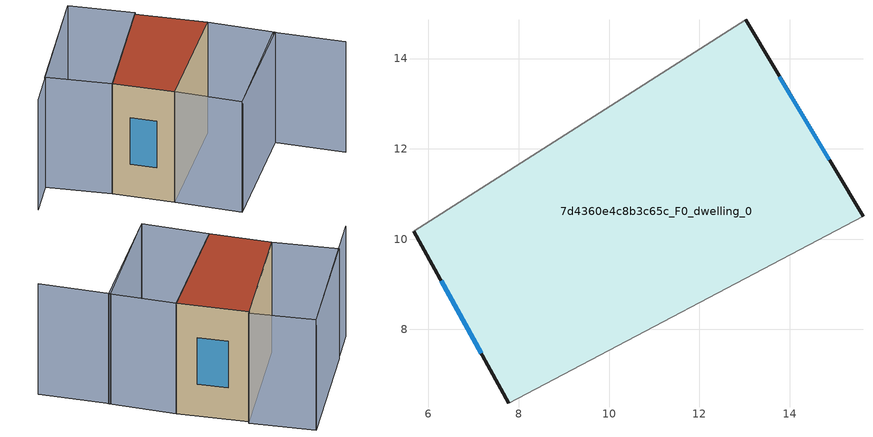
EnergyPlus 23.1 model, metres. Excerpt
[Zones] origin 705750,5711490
7d4360e4c8b3c65c_F0_dwelling_0
 floor ground (EU_floor_Construction): 13.02,14.86 15.63,10.51 7.78,6.37 5.67,10.18 z0
 wall outside (EU_wall_Construction): 15.63,10.51 13.02,14.86 / 5.67,10.18 7.78,6.37 z0:9
 wall adiabatic (EU_wall_Construction): 7.78,6.37 15.63,10.51 / 13.02,14.86 5.67,10.18 z0:9
 window (EU_Window_Construction): 14.87,11.76 13.78,13.6 / 6.28,9.08 7.17,7.47 z2.6:6.4
 roof outside (EU_roof_Construction): 15.63,10.51 13.02,14.86 5.67,10.18 7.78,6.37 z9
shading: 10.09,2.2 17.75,6.41 / 17.75,6.41 20.19,1.97 / 7.78,6.37 15.63,10.51 / 15.63,10.51 17.85,6.29 / 17.85,6.29 10.01,2.15 / 10.01,2.15 7.78,6.37 / 13.18,14.96 5.67,10.18 / 5.67,10.18 3.16,14.13 / 3.16,14.13 10.67,18.9 / 10.67,18.9 13.18,14.96 / 10.67,18.9 0.82,12.56 z0:9
[Building]
EU S2 Campaign: North Axis=0; Terrain=City; Solar Distribution=FullExterior
[Site:Location]
London: Latitude=51.5; Longitude=-0.5; Time Zone=0; Elevation=25
[SizingPeriod:WeatherFileDays]
AnnualSizingPeriod: Begin Month=1; Begin Day of Month=1; End Month=12; End Day of Month=31; Day of Week for Start Day=Monday; Use Weather File Daylight Saving Period=No; Use Weather File Rain and Snow Indicators=No
[MATERIAL]
EU_InternalMass_Material: Roughness=MediumRough; Thickness=0.1; Conductivity=1; Density=1800; Specific Heat=900; Thermal Absorptance=0.9; Solar Absorptance=0.7; Visible Absorptance=0.7
[MATERIAL:NOMASS] Roughness=MediumRough; Thermal Absorptance=0.9; Solar Absorptance=0.7; Visible Absorptance=0.7
Name | Thermal Resistance
EU_wall_NoMass | 0.724719
EU_roof_NoMass | 2.98947
EU_floor_NoMass | 2.39157
[WINDOWMATERIAL:SIMPLEGLAZINGSYSTEM]
EU_Window_SimpleGlazing: UFactor=2.63425; Solar Heat Gain Coefficient=0.76; Visible Transmittance=0.76
[CONSTRUCTION]
EU_wall_Construction: EU_wall_NoMass
EU_roof_Construction: EU_roof_NoMass
EU_floor_Construction: EU_floor_NoMass
EU_InternalMass_Construction: EU_InternalMass_Material
EU_Window_Construction: EU_Window_SimpleGlazing
[ZONE]
7d4360e4c8b3c65c_F0_dwelling_0: Type=1; Multiplier=1; Ceiling Height=autocalculate; Volume=372.54; Floor Area=autocalculate; Part of Total Floor Area=Yes
[INTERNALMASS]
7d4360e4c8b3c65c_F0_dwelling_0_EU_InternalMass: Construction=EU_InternalMass_Construction; Zone or ZoneList=7d4360e4c8b3c65c_F0_dwelling_0; Surface Area=41.3931
[OTHEREQUIPMENT]
EU_Step8_InternalGain_7d4360e4c8b3c65c_F0_dwelling_0_f000: Fuel Type=Electricity; Zone or ZoneList or Space or SpaceList=7d4360e4c8b3c65c_F0_dwelling_0; Schedule=EU_Step8_GainSchedule_7d4360e4c8b3c65c_F0_dwelling_0_f000; Design Level Calculation Method=Watts/Area; Power per Zone Floor Area=1; Fraction Latent=0; Fraction Radiant=0; Fraction Lost=0; Carbon Dioxide Generation Rate=0; EndUse Subcategory=EU_Step8_InternalGains
[ZONEVENTILATION:DESIGNFLOWRATE]
EU_ConstantAir_7d4360e4c8b3c65c_F0_dwelling_0: Zone or ZoneList or Space or SpaceList=7d4360e4c8b3c65c_F0_dwelling_0; Schedule=EU_AlwaysOn; Design Flow Rate Calculation Method=AirChanges/Hour; Air Changes per Hour=0.418135; Ventilation Type=Natural; Fan Pressure Rise=0; Fan Total Efficiency=1; Constant Term Coefficient=1; Temperature Term Coefficient=0; Velocity Term Coefficient=0; Velocity Squared Term Coefficient=0; Minimum Indoor Temperature=-100; Maximum Indoor Temperature=100; Delta Temperature=-100; Minimum Outdoor Temperature=-100; Maximum Outdoor Temperature=100; Maximum Wind Speed=40
[HVACTEMPLATE:THERMOSTAT]
EU_HeatOnly_7d4360e4c8b3c65c_F0_dwelling_0: Constant Heating Setpoint=20; Constant Cooling Setpoint=50
[HVACTEMPLATE:ZONE:IDEALLOADSAIRSYSTEM]
7d4360e4c8b3c65c_F0_dwelling_0: Template Thermostat=EU_HeatOnly_7d4360e4c8b3c65c_F0_dwelling_0; System Availability Schedule=EU_AlwaysOn; Maximum Heating Supply Air Temperature=50; Minimum Cooling Supply Air Temperature=13; Maximum Heating Supply Air Humidity Ratio=0.0156; Minimum Cooling Supply Air Humidity Ratio=0.0077; Heating Limit=NoLimit; Cooling Limit=NoLimit; Heating Availability Schedule=EU_AlwaysOn; Cooling Availability Schedule=EU_CoolingOff; Dehumidification Control Type=ConstantSensibleHeatRatio; Cooling Sensible Heat Ratio=0.7; Dehumidification Setpoint=60; Humidification Control Type=None; Humidification Setpoint=30; Outdoor Air Method=None; Outdoor Air Flow Rate per Person=0.00944; Outdoor Air Flow Rate per Zone Floor Area=0; Outdoor Air Flow Rate per Zone=0; Demand Controlled Ventilation Type=None; Outdoor Air Economizer Type=NoEconomizer; Heat Recovery Type=None; Sensible Heat Recovery Effectiveness=0.7; Latent Heat Recovery Effectiveness=0.65
[SIZING:ZONE]
7d4360e4c8b3c65c_F0_dwelling_0: Zone Cooling Design Supply Air Temperature Input Method=SupplyAirTemperature; Zone Cooling Design Supply Air Temperature=13; Zone Heating Design Supply Air Temperature Input Method=SupplyAirTemperature; Zone Heating Design Supply Air Temperature=50; Zone Cooling Design Supply Air Humidity Ratio=0.008; Zone Heating Design Supply Air Humidity Ratio=0.008; Cooling Design Air Flow Method=DesignDay; Cooling Design Air Flow Rate=0; Cooling Minimum Air Flow per Zone Floor Area=0.000762; Cooling Minimum Air Flow=0; Cooling Minimum Air Flow Fraction=0.2; Heating Design Air Flow Method=DesignDay; Heating Design Air Flow Rate=0; Heating Maximum Air Flow per Zone Floor Area=0.002032; Heating Maximum Air Flow=0.141576; Heating Maximum Air Flow Fraction=0.3; Account for Dedicated Outdoor Air System=No; Dedicated Outdoor Air System Control Strategy=NeutralSupplyAir; Dedicated Outdoor Air Low Setpoint Temperature for Design=autosize; Dedicated Outdoor Air High Setpoint Temperature for Design=autosize; Zone Load Sizing Method=Sensible Load Only No Latent Load; Zone Latent Cooling Design Supply Air Humidity Ratio Input Method=HumidityRatioDifference; Zone Cooling Design Supply Air Humidity Ratio Difference=0.005; Zone Latent Heating Design Supply Air Humidity Ratio Input Method=HumidityRatioDifference; Zone Humidification Design Supply Air Humidity Ratio Difference=0.005
[SCHEDULE:CONSTANT]
Name | Hourly Value
EU_AlwaysOn | 1
EU_CoolingOff | 0
[SCHEDULE:FILE]
EU_Step8_GainSchedule_7d4360e4c8b3c65c_F0_dwelling_0_f000: File=../../schedules/7d4360e4c8b3c65c/7d4360e4c8b3c65c_F0_dwelling_0_f000_gain.csv; Column Number=1; Rows to Skip at Top=0; Number of Hours of Data=8760; Column Separator=Comma; Interpolate to Timestep=No; Minutes per Item=60; Adjust Schedule for Daylight Savings=Yes
